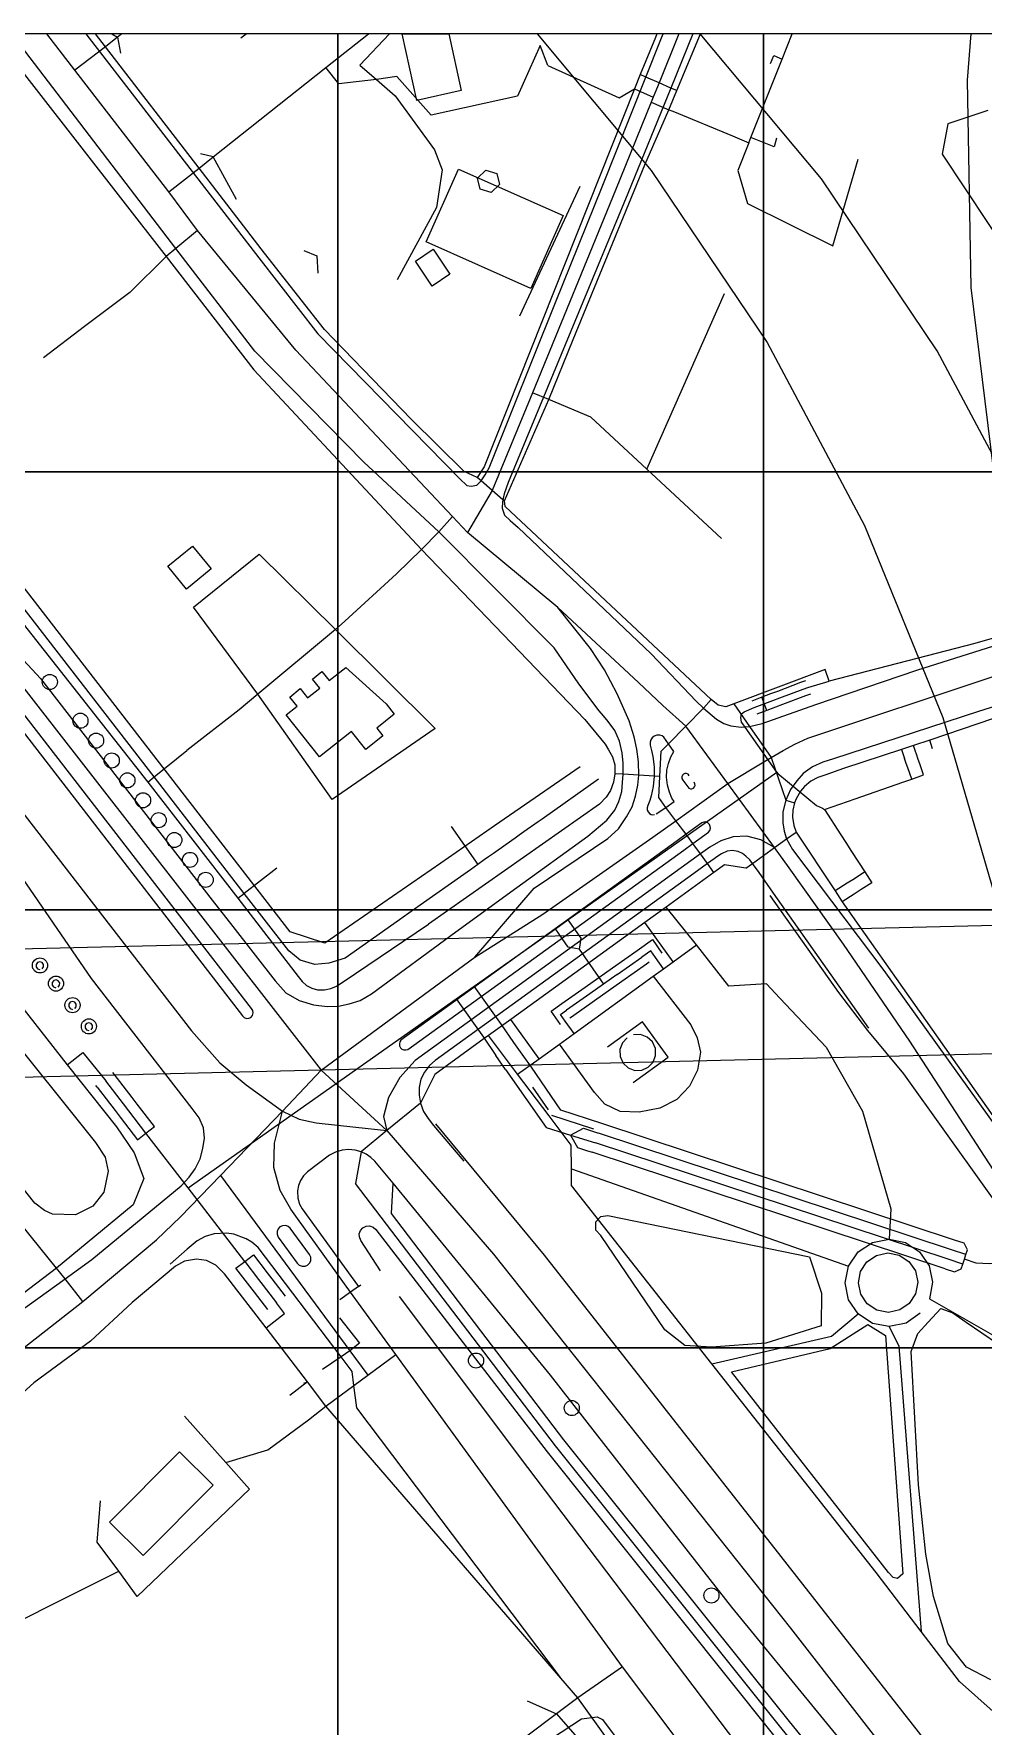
# Model space of a CAD drawing. Header units: metres. Extents: x -847 to 846, y -696 to 697.
# Drawn here: x 362.5 to 551.1, y 359.7 to 695.7 of the extents above; entities that cross this region are included whole.
import ezdxf

# ---------------------------------------------------------------- set-up
doc = ezdxf.new("R2010")
doc.units = ezdxf.units.M
for name, color, linetype in [('GREEN_ATLAS_BUILDING_OSM_LEVELS', 9, 'Continuous'), ('GREEN_ATLAS_TERRAIN_COP90', 3, 'Continuous'), ('OSM_BARRIER', 1, 'Continuous'), ('OSM_BUILDING', 8, 'Continuous'), ('OSM_GREEN_EXISTING', 94, 'Continuous'), ('OSM_PATH', 32, 'Continuous'), ('OSM_RAILWAY', 6, 'Continuous'), ('OSM_ROAD_LOCAL', 9, 'Continuous'), ('OSM_ROAD_MAJOR', 30, 'Continuous'), ('SITE_BORDER', 3, 'Continuous')]:
    doc.layers.add(name, color=color, linetype=linetype)

msp = doc.modelspace()

# ---------------------------------------------------------------- linework, layer by layer
at = {"layer": 'GREEN_ATLAS_BUILDING_OSM_LEVELS'}
for points, elevation in [([(447.397, 684.47), (438.583, 682.522), (435.662, 695.747), (444.912, 695.747)], 46.349), ([(454.464, 668.006), (454.99, 665.802), (453.343, 664.243), (451.175, 664.9), (450.649, 667.093), (452.296, 668.652)], 44.44), ([(432.462, 562.709), (434.097, 560.649), (430.62, 557.878), (431.855, 556.341), (428.459, 553.636), (425.59, 557.232), (419.237, 552.178), (412.609, 560.505), (414.783, 562.241), (413.336, 564.056), (415.435, 565.726), (416.876, 563.911), (419.287, 565.826), (417.84, 567.64), (419.726, 569.143), (421.173, 567.329), (424.456, 569.945)], 37.713), ([(376.662, 472.729), (377.282, 469.891), (376.412, 465.772), (374.231, 463), (370.805, 461.275), (366.244, 461.408), (364.64, 462.098), (362.71, 463.568), (322.748, 513.918), (336.179, 523.725), (374.77, 475.579)], 38.57)]:
    msp.add_lwpolyline(points, close=True, dxfattribs=dict(at, elevation=elevation))
at = {"layer": 'GREEN_ATLAS_TERRAIN_COP90'}
for points in [[(338.297, 608.778, 35), (422.871, 608.778, 38), (422.871, 695.747, 48), (338.297, 695.747, 38)], [(422.871, 608.778, 38), (507.445, 608.778, 42), (507.445, 695.747, 46), (422.871, 695.747, 48)], [(507.445, 608.778, 42), (592.019, 608.778, 42), (592.019, 695.747, 48), (507.445, 695.747, 46)], [(338.297, 521.81, 35), (422.871, 521.81, 38), (422.871, 608.778, 38), (338.297, 608.778, 35)], [(422.871, 521.81, 38), (507.445, 521.81, 35), (507.445, 608.778, 42), (422.871, 608.778, 38)], [(507.445, 521.81, 35), (592.019, 521.81, 35), (592.019, 608.778, 42), (507.445, 608.778, 42)], [(338.297, 434.842, 44), (422.871, 434.842, 31), (422.871, 521.81, 38), (338.297, 521.81, 35)], [(422.871, 434.842, 31), (507.445, 434.842, 31), (507.445, 521.81, 35), (422.871, 521.81, 38)], [(507.445, 434.842, 31), (592.019, 434.842, 33), (592.019, 521.81, 35), (507.445, 521.81, 35)], [(338.297, 347.873, 39), (422.871, 347.873, 33), (422.871, 434.842, 31), (338.297, 434.842, 44)], [(422.871, 347.873, 33), (507.445, 347.873, 28), (507.445, 434.842, 31), (422.871, 434.842, 31)], [(507.445, 347.873, 28), (592.019, 347.873, 30), (592.019, 434.842, 33), (507.445, 434.842, 31)]]:
    msp.add_3dface(points, dxfattribs=at)
at = {"layer": 'OSM_BARRIER'}
for points in [[(475.67, 560.316), (474.762, 561.34), (470.752, 566.672), (465.841, 573.863), (442.937, 596.873), (428.064, 610.699), (406.376, 632.74), (390.739, 653.134), (358.172, 695.747)], [(372.87, 695.747), (407.203, 651.252), (418.949, 636.202), (447.103, 607.415), (448.531, 606.09), (449.34, 605.901), (450.492, 606.135), (451.382, 607.003), (452.177, 608.172), (452.942, 609.574), (466.142, 642.391), (475.37, 665.345), (484.065, 687.164), (487.028, 694.6), (487.48, 695.747)], [(378, 695.747), (379.143, 695.068), (379.707, 691.917)], [(433.13, 695.747), (427.288, 689.513), (430.539, 686.697), (434.285, 683.446), (442.104, 672.726), (443.632, 668.741), (442.461, 661.249), (434.699, 646.922)], [(493.413, 695.747), (489.033, 684.993), (480.5, 664.032), (456.732, 606.658)], [(439.234, 522.745), (435.877, 520.374), (435.119, 519.84), (424.331, 512.237), (421.098, 511.235), (418.323, 510.979), (415.385, 511.814), (413.135, 513.662), (404.302, 525.072), (386.441, 548.204), (278.186, 687.977)], [(402.736, 662.874), (398.106, 671.301), (395.619, 671.947)], [(470.978, 665.457), (458.943, 639.686)], [(416.124, 652.755), (418.742, 651.687), (418.905, 648.225)], [(290.089, 648.102), (403.939, 500.748), (404.302, 500.403), (404.722, 500.248), (405.217, 500.281), (405.58, 500.459), (405.918, 500.838), (406.063, 501.338), (405.994, 501.806), (405.743, 502.207), (291.837, 649.393)], [(456.732, 606.658), (455.93, 604.443), (455.654, 603.207), (455.579, 602.84), (455.504, 601.582), (456.005, 600.201), (457.108, 599.099), (458.73, 597.697)], [(458.73, 597.697), (485.13, 572.672), (494.039, 563.221)], [(517.807, 562.609), (537.892, 569.41), (555.671, 575.043), (561.316, 576.635)], [(359.628, 572.327), (363.807, 567.763)], [(363.807, 567.763), (397.918, 523.758)], [(508.823, 564.668), (507.126, 564.034), (505.096, 563.265)], [(510.208, 565.191), (508.823, 564.668)], [(514.8, 566.917), (510.208, 565.191)], [(515.752, 567.273), (514.8, 566.917)], [(516.742, 564.646), (515.79, 564.29)], [(494.039, 563.221), (495.517, 561.863), (498.086, 559.648)], [(498.086, 559.648), (499.539, 558.802), (500.936, 558.334), (503.016, 558.1), (504.651, 558.212), (507.201, 558.802), (517.807, 562.609)], [(509.813, 562.041), (508.115, 561.395), (506.086, 560.638)], [(508.115, 561.395), (507.126, 564.034)], [(511.198, 562.553), (509.813, 562.041)], [(515.79, 564.29), (511.198, 562.553)], [(550.146, 561.184), (521.328, 551.8)], [(554.7, 562.664), (552.42, 561.919), (550.146, 561.184)], [(479.542, 550.931), (479.373, 552.98), (478.865, 555.284), (477.882, 557.443), (476.572, 559.225), (475.67, 560.316)], [(486.145, 540.846), (488.012, 542.148), (489.659, 543.295), (489.24, 543.996), (488.732, 545.143), (488.338, 546.579), (488.175, 548.171), (488.25, 549.518), (488.544, 550.887), (489.014, 552.156), (489.628, 553.269), (488.569, 554.75), (487.642, 556.097), (487.279, 556.33), (486.834, 556.464), (486.27, 556.464), (485.719, 556.275), (485.331, 555.974), (485.055, 555.584), (484.892, 555.117), (484.942, 554.505), (485.074, 553.97), (485.199, 553.458), (485.468, 552.256), (485.725, 550.219), (485.75, 548.326), (485.537, 546.278), (485.143, 544.452), (484.854, 543.506), (484.479, 542.493), (484.328, 542.037), (484.353, 541.614), (484.51, 541.246), (484.779, 540.957), (485.099, 540.768), (485.443, 540.69), (485.813, 540.723)], [(519.235, 551.121), (517.193, 550.197), (515.295, 548.85), (514.029, 547.447), (512.801, 545.71), (511.893, 543.606), (511.304, 541.246), (511.298, 539.054)], [(521.328, 551.8), (519.235, 551.121)], [(479.46, 547.113), (479.561, 548.727), (479.542, 550.931)], [(492.679, 548.449), (492.485, 548.716), (492.159, 548.883), (491.833, 548.894), (491.539, 548.772), (491.313, 548.527), (491.207, 548.237), (491.244, 547.87), (491.432, 547.569), (492.385, 546.245), (492.623, 545.989), (492.905, 545.866), (493.218, 545.866), (493.5, 545.978), (493.732, 546.222), (493.832, 546.501), (493.813, 546.857), (493.65, 547.146)], [(429.555, 505.123), (446.357, 517.435), (458.467, 526.263), (472.569, 536.404), (476.341, 539.621), (477.919, 541.625), (478.715, 543.295), (479.285, 545.287), (479.46, 547.113)], [(474.687, 547.725), (463.467, 539.822)], [(463.467, 539.822), (462.69, 539.276), (459.858, 537.284), (458.931, 536.627)], [(493.544, 537.885), (492.084, 536.827), (490.292, 535.536)], [(494.615, 535.836), (496.513, 537.206), (496.801, 537.562), (496.895, 537.996), (496.864, 538.374), (496.714, 538.775), (496.407, 539.098), (495.993, 539.254), (495.555, 539.243), (495.179, 539.054), (493.544, 537.885)], [(511.298, 539.054), (511.567, 537.439), (512.025, 535.903), (513.184, 533.777)], [(333.222, 423.081), (363.324, 444.632), (368.706, 448.517), (374.018, 452.369), (391.748, 467.008), (393.333, 468.744), (394.535, 470.358), (395.544, 472.395), (396.095, 474.444), (396.384, 476.503), (396.189, 478.507), (395.331, 480.499), (393.99, 482.336), (373.968, 508.207), (355.819, 534.59)], [(490.292, 535.536), (435.432, 495.939), (435.219, 495.628), (435.119, 495.205), (435.162, 494.815), (435.35, 494.426), (435.607, 494.169), (435.996, 494.025), (436.371, 493.991), (436.766, 494.092), (491.633, 533.677)], [(458.931, 536.627), (458.11, 536.048), (456.356, 534.812), (453.775, 532.987)], [(491.633, 533.677), (493.418, 534.979), (494.615, 535.836)], [(453.775, 532.987), (452.829, 532.319), (451.946, 531.706), (450.705, 530.827)], [(497.609, 531.94), (496.3, 530.994), (493.606, 529.046)], [(503.26, 533.009), (502.371, 533.421), (501.218, 533.61), (500.191, 533.443), (499.063, 532.931), (498.167, 532.352), (497.609, 531.94)], [(506.556, 529.191), (505.246, 531.038), (504.751, 531.74), (503.956, 532.452), (503.26, 533.009)], [(513.184, 533.777), (531.32, 509.743)], [(493.606, 529.046), (442.254, 491.887), (441.076, 490.897), (440.099, 489.605), (439.404, 488.169), (439.015, 486.555), (439.015, 485.03), (439.291, 483.416), (439.899, 481.791), (440.807, 480.388), (441.859, 478.974)], [(450.705, 530.827), (449.227, 529.781), (447.905, 528.857), (439.234, 522.745)], [(509.406, 525.15), (506.556, 529.191)], [(508.704, 524.649), (522.305, 505.379), (528.094, 497.821), (535.248, 489.227)], [(528.363, 498.344), (509.406, 525.15)], [(397.918, 523.758), (402.047, 518.526)], [(402.047, 518.526), (410.473, 507.739), (412.565, 505.357), (415.222, 503.799), (418.066, 502.975)], [(482.311, 513.728), (485.362, 515.888), (487.241, 513.227)], [(364.158, 510.088), (364.446, 510.478), (364.452, 510.956), (364.176, 511.346), (363.725, 511.502), (363.268, 511.357), (362.98, 510.979), (362.974, 510.5), (363.249, 510.11), (363.7, 509.955)], [(477.424, 510.277), (482.311, 513.728)], [(479.298, 507.628), (484.19, 511.068)], [(484.19, 511.068), (484.735, 511.457)], [(367.353, 506.481), (367.641, 506.86), (367.647, 507.339), (367.371, 507.728), (366.92, 507.884), (366.463, 507.75), (366.175, 507.361), (366.169, 506.882), (366.444, 506.493), (366.895, 506.337)], [(472.043, 506.481), (477.424, 510.277)], [(473.885, 503.81), (479.298, 507.628)], [(531.32, 509.743), (583.982, 436.45), (585.498, 435.448), (586.801, 435.014), (587.891, 434.948), (588.511, 435.003), (589.112, 435.226), (590.39, 435.76), (605.156, 443.864), (608.539, 447.092), (637.439, 462.755), (647.337, 467.965), (699.04, 492.522), (699.836, 492.9)], [(418.066, 502.975), (420.785, 502.608), (423.009, 502.674), (425.164, 503.131), (427.338, 503.799), (429.555, 505.123)], [(467.401, 503.209), (472.043, 506.481)], [(370.629, 502.196), (370.917, 502.574), (370.924, 503.053), (370.648, 503.454), (370.197, 503.598), (369.74, 503.465), (369.451, 503.075), (369.445, 502.608), (369.721, 502.207), (370.172, 502.051)], [(467.119, 499.012), (465.239, 501.672), (467.401, 503.209)], [(469.268, 500.559), (473.885, 503.81)], [(373.881, 497.999), (374.169, 498.377), (374.175, 498.856), (373.906, 499.246), (373.448, 499.401), (372.991, 499.268), (372.703, 498.878), (372.697, 498.4), (372.972, 498.01), (373.423, 497.854)], [(468.986, 500.359), (469.268, 500.559)], [(481.515, 487.501), (488.469, 492.522), (483.376, 499.568), (476.422, 494.537)], [(480.35, 496.396), (479.398, 495.372), (478.909, 494.058), (478.953, 492.656), (479.536, 491.375), (480.563, 490.429), (481.879, 489.939), (483.276, 489.984), (484.554, 490.563), (485.512, 491.587), (486.001, 492.9), (485.951, 494.303), (485.368, 495.583), (484.341, 496.541), (483.031, 497.03), (481.628, 496.975)], [(378.498, 489.171), (378.222, 489.527)], [(382.031, 484.563), (378.498, 489.171)], [(535.248, 489.227), (567.837, 443.731), (576.896, 430.907)], [(375.096, 486.589), (374.833, 486.934)], [(375.096, 486.589), (378.635, 481.969)], [(383.065, 483.216), (382.031, 484.563)], [(464.713, 482.091), (461.625, 486.6)], [(378.635, 481.969), (379.675, 480.611)], [(379.675, 480.611), (383.083, 476.169)], [(386.473, 478.774), (383.065, 483.216)], [(465.315, 481.067), (473.684, 478.34)], [(383.083, 476.169), (384.781, 477.472), (386.473, 478.774)], [(441.859, 478.974), (447.924, 471.894)], [(463.93, 453.26), (442.329, 479.342)], [(433.872, 467.542), (430.263, 471.917), (429.455, 472.663), (428.534, 473.286), (427.519, 473.765), (426.304, 474.087), (425.026, 474.199), (423.735, 474.076), (422.457, 473.698), (421.23, 473.063), (416.844, 469.779), (416.092, 469.011), (415.453, 468.032), (415.071, 467.052), (414.877, 465.983), (414.946, 464.581), (415.309, 463.379), (415.823, 462.443), (425.546, 449.007), (426.993, 447.015)], [(577.598, 281.538), (557.651, 305.194), (512.62, 360.675), (467.808, 416.591), (433.534, 461.542), (433.872, 467.542)], [(582.453, 285.713), (576.445, 292.848), (569.134, 301.331), (560.777, 311.116), (536.495, 340.192), (501.13, 383.373), (485.099, 403.778), (465.108, 429.382), (433.872, 467.542)], [(467.125, 369.347), (426.649, 422.936), (426.097, 427.367), (425.753, 430.161), (423.585, 433.022), (407.096, 454.729), (405.825, 455.809), (404.697, 456.51), (402.247, 457.401), (400.806, 457.601), (398.338, 457.456), (396.54, 456.933), (394.924, 456.098), (392.938, 454.428), (389.611, 451.478)], [(413.455, 458.581), (413.054, 458.937), (412.534, 459.126), (411.895, 459.082), (411.388, 458.837), (411.031, 458.436), (410.83, 457.913), (410.836, 457.378), (411.049, 456.844)], [(417.233, 453.382), (413.455, 458.581)], [(431.378, 450.154), (427.444, 456.154), (427.181, 456.877), (427.137, 457.479), (427.369, 458.169), (427.839, 458.67), (428.49, 459.004), (429.161, 459.082), (429.9, 458.826), (430.445, 458.358), (464.494, 414.164), (509.143, 358.282), (554.356, 302.566), (572.956, 279.746)], [(411.049, 456.844), (414.833, 451.645)], [(402.655, 450.655), (404.39, 451.991), (406.119, 453.315)], [(405.405, 447.081), (402.655, 450.655)], [(406.119, 453.315), (408.869, 449.742)], [(414.833, 451.645), (415.234, 451.245), (415.779, 451.022), (416.381, 451.033), (416.894, 451.256), (417.308, 451.69), (417.502, 452.169), (417.502, 452.814), (417.233, 453.382)], [(655.563, 242.064), (641.254, 231.934), (620.11, 259.553), (606.021, 273.49), (587.258, 295.965), (510.91, 393.403), (463.93, 453.26)], [(406.313, 445.89), (405.405, 447.081)], [(408.869, 449.742), (409.778, 448.551)], [(409.778, 448.551), (412.421, 445.1)], [(426.993, 447.015), (425.421, 445.89), (423.284, 444.365)], [(426.993, 447.015), (427.463, 447.349)], [(408.957, 442.45), (406.313, 445.89)], [(435.056, 445.011), (460.585, 411.092), (500.441, 358.438), (552.219, 290.188), (555.803, 284.7), (558.923, 278.466), (561.103, 273.568)], [(423.215, 440.792), (427.175, 435.749)], [(427.175, 435.749), (425.245, 434.246), (423.585, 433.022), (419.833, 430.528)], [(416.136, 427.801), (416.863, 428.068), (413.348, 425.396)], [(460.516, 364.761), (466.33, 362.167), (471.323, 356.389)]]:
    msp.add_lwpolyline(points, dxfattribs=at)
at = {"layer": 'OSM_BUILDING'}
for points, elevation in [([(441.853, 652.967), (445.13, 648.013), (441.596, 645.675), (438.32, 650.629)], 42.852), ([(392.85, 585.496), (389.123, 590.016), (394.009, 594.045), (397.743, 589.526)], 36.803), ([(377.564, 400.238), (391.422, 414.186), (398.113, 407.541), (384.249, 393.592)], 35.691)]:
    msp.add_lwpolyline(points, close=True, dxfattribs=dict(at, elevation=elevation))
at = {"layer": 'OSM_GREEN_EXISTING'}
for points in [[(440.406, 654.447), (446.84, 668.908), (467.676, 659.646), (461.236, 645.186)], [(518.872, 439.222), (507.927, 435.794), (497.102, 434.992), (491.796, 435.293), (487.849, 438.398), (475.1, 457.156), (474.104, 458.224), (474.104, 459.872), (475.106, 460.929), (476.491, 461.108), (516.573, 452.903), (518.928, 445.712)], [(534.49, 442.361), (532.235, 441.883), (529.973, 442.306), (528.044, 443.564), (526.747, 445.467), (526.271, 447.716), (526.697, 449.976), (527.95, 451.913), (529.848, 453.204), (532.103, 453.683), (534.365, 453.26), (536.294, 452.002), (537.591, 450.098), (538.067, 447.849), (537.641, 445.59), (536.388, 443.664)], [(520.645, 434.68), (528.131, 439.456), (531.646, 437.274), (535.098, 389.986), (534.064, 389.05), (533.174, 389.24), (532.228, 390.23), (501.049, 430.094)]]:
    msp.add_lwpolyline(points, close=True, dxfattribs=at)
for points in [[(552.558, 368.924), (547.727, 371.451), (544.05, 376.16), (541.175, 385.477), (539.684, 393.859), (538.186, 407.663), (536.733, 434.079), (538.073, 437.675), (540.128, 439.946), (542.641, 442.617), (545.046, 441.783), (547.69, 439.946), (553.898, 435.693)], [(465.327, 357.269), (471.254, 361.143), (474.411, 361.577), (475.476, 361.02), (506.549, 319.298)]]:
    msp.add_lwpolyline(points, dxfattribs=at)
for centre in [(365.686, 567.05), (371.769, 559.358), (374.877, 555.406), (377.984, 551.454), (381.091, 547.514), (384.205, 543.562), (387.312, 539.61), (390.419, 535.669), (393.527, 531.718), (396.634, 527.766), (363.725, 510.767), (366.92, 507.16), (370.197, 502.875), (373.448, 498.667), (450.342, 432.309), (469.349, 422.88), (497.089, 385.666)]:
    msp.add_circle(centre, 1.5, dxfattribs=at)
at = {"layer": 'OSM_PATH'}
for points in [[(211.104, 695.747), (221.152, 682.734), (238.192, 659.702), (254.675, 638.651), (275.455, 612.413), (290.891, 592.409), (318.889, 555.15), (369.107, 491.03), (378.93, 478.752), (382.413, 473.575), (384.38, 468.466)], [(270.846, 695.747), (271.314, 694.723), (274.503, 687.754), (284.583, 674.752), (385.176, 547.18), (403.005, 524.114)], [(471.003, 550.208), (454.032, 538.475), (443.369, 531.094), (420.34, 515.175), (413.455, 517.446), (286.5, 681.42), (282.722, 687.977), (281.212, 695.368), (281.34, 695.747)], [(354.332, 695.747), (388.816, 651.52), (406.188, 629.033), (439.491, 593.377), (471.936, 559.614)], [(448.005, 608.817), (437.455, 619.226), (420.24, 637.048), (408.324, 652.188), (395.331, 669.108), (376.718, 693.198), (374.763, 695.747)], [(486.233, 695.747), (485.957, 695.034), (482.969, 687.643), (481.841, 684.849), (451.977, 609.741), (450.592, 607.682), (448.005, 608.817)], [(456.005, 603.04), (464.788, 623.133), (469.65, 635.055), (483.833, 669.754), (488.601, 680.663), (490.205, 684.481), (494.951, 695.747)], [(508.792, 689.847), (509.494, 691.416), (511.135, 690.693)], [(484.065, 687.164), (482.969, 687.643)], [(489.033, 684.993), (486.684, 686.017), (484.065, 687.164)], [(490.205, 684.481), (489.033, 684.993)], [(510.02, 675.019), (509.525, 673.305), (504.92, 675.175)], [(451.382, 607.003), (450.592, 607.682)], [(455.654, 603.207), (453.549, 605.077), (451.382, 607.003)], [(456.005, 603.04), (455.654, 603.207)], [(497.021, 563.566), (456.105, 601.893), (456.005, 603.04)], [(627.127, 596.127), (623.832, 595.27), (595.014, 587.745), (565.588, 579.329), (549.4, 574.698), (520.482, 567.24)], [(663.77, 584.717), (662.811, 585.93), (661.326, 586.431), (659.491, 586.531), (642.689, 583.938), (627.165, 580.654), (610.243, 576.98), (595.728, 573.05), (553.134, 559.781), (540.442, 555.529), (537.203, 554.449), (534.828, 553.659)], [(519.661, 569.555), (501.537, 562.687), (499.927, 562.119), (498.411, 562.431), (497.021, 563.566)], [(516.247, 565.959), (520.482, 567.24), (519.661, 569.555)], [(406.977, 564.646), (403.262, 561.496)], [(505.591, 561.952), (509.318, 563.355), (510.703, 563.878), (515.295, 565.603), (516.247, 565.959)], [(403.262, 561.496), (392.882, 553.414)], [(488.569, 554.75), (492.04, 558.301), (495.517, 561.863)], [(495.517, 561.863), (497.021, 563.566)], [(501.537, 562.687), (504.651, 558.212)], [(503.304, 558.746), (503.072, 559.069), (502.916, 560.004), (503.091, 560.716), (503.567, 561.128), (505.591, 561.952)], [(471.936, 559.614), (475.958, 554.716), (476.66, 553.57), (477.418, 552.211)], [(503.774, 558.078), (503.304, 558.746)], [(510.089, 549.128), (503.774, 558.078)], [(504.651, 558.212), (508.924, 552.089), (511.893, 543.606), (513.603, 543.028)], [(488.012, 542.148), (486.652, 544.096), (486.84, 548.26), (487.141, 553.291), (488.569, 554.75)], [(537.81, 552.701), (537.616, 553.247), (537.203, 554.449)], [(541.018, 553.792), (540.442, 555.529)], [(386.441, 548.204), (392.882, 553.414)], [(477.418, 552.211), (477.901, 550.586), (477.919, 548.827), (477.612, 547.135), (477.067, 545.499), (476.197, 544.174), (474.862, 542.772), (440.907, 518.938)], [(534.828, 553.659), (523.345, 549.874), (519.831, 548.605)], [(534.828, 553.659), (535.254, 552.423), (535.442, 551.878)], [(535.787, 550.887), (535.442, 551.878)], [(538.167, 551.677), (537.81, 552.701)], [(538.456, 550.831), (538.167, 551.677)], [(385.176, 547.18), (386.441, 548.204)], [(393.151, 466.596), (446.408, 504.155), (449.966, 506.671), (466.104, 518.059), (468.604, 519.829), (510.089, 549.128)], [(479.561, 548.727), (477.919, 548.827)], [(485.75, 548.326), (482.655, 548.527), (479.561, 548.727)], [(486.84, 548.26), (485.75, 548.326)], [(510.089, 549.128), (510.258, 548.883), (517.939, 542.538)], [(519.831, 548.605), (518.195, 548.093), (516.805, 547.325), (515.577, 546.3), (514.781, 545.354), (513.917, 543.851), (513.603, 543.028), (513.284, 541.592), (513.215, 540.233), (513.447, 538.541), (513.898, 537.217), (521.654, 525.55), (523.063, 523.391), (538.368, 501.661), (555.508, 477.316), (568.996, 458.169), (586.801, 435.014)], [(535.123, 547.158), (536.871, 547.77), (536.094, 550.007)], [(536.094, 550.007), (535.787, 550.887)], [(536.871, 547.77), (539.232, 548.594), (538.456, 550.831)], [(525.632, 543.851), (535.123, 547.158)], [(492.084, 536.827), (490.035, 539.499), (488.012, 542.148)], [(517.939, 542.538), (519.123, 541.97)], [(519.123, 541.97), (519.536, 541.725)], [(519.536, 541.725), (525.632, 543.851)], [(519.536, 541.725), (522.825, 536.671)], [(445.393, 538.374), (450.705, 530.827)], [(493.418, 534.979), (492.084, 536.827)], [(496.3, 530.994), (494.916, 532.898), (493.418, 534.979)], [(503.931, 530.103), (505.246, 531.038), (509.644, 534.155), (512.025, 535.903), (513.898, 537.217)], [(522.825, 536.671), (523.815, 535.146)], [(523.815, 535.146), (524.93, 533.421)], [(497.578, 529.224), (496.3, 530.994)], [(524.93, 533.421), (527.568, 529.335), (525.481, 527.988)], [(410.774, 530.092), (404.302, 525.072)], [(503.931, 530.103), (499.677, 530.738), (497.578, 529.224), (488.106, 522.367), (483.877, 519.305), (457.227, 500.025), (452.804, 496.83), (451.971, 496.229), (442.166, 489.127), (439.291, 483.416)], [(525.481, 527.988), (524.034, 527.076)], [(527.568, 529.335), (528.952, 527.187), (526.86, 525.84)], [(403.005, 524.114), (404.302, 525.072)], [(524.034, 527.076), (521.654, 525.55)], [(525.412, 524.905), (523.063, 523.391)], [(526.86, 525.84), (525.412, 524.905)], [(403.005, 524.114), (414.99, 508.574), (415.811, 507.583), (416.663, 506.76), (417.734, 506.225), (418.855, 505.947), (420.215, 505.936), (421.493, 506.181), (422.595, 506.648), (423.936, 507.506), (440.907, 518.938)], [(494.101, 514.83), (488.106, 522.367)], [(468.604, 519.829), (471.166, 516.155), (470.821, 513.973), (468.654, 514.407), (466.104, 518.059)], [(489.515, 511.513), (483.877, 519.305)], [(458.605, 489.149), (462.865, 492.233), (466.893, 495.138), (469.8, 497.242), (485.537, 508.641), (487.567, 510.11), (489.515, 511.513), (494.101, 514.83)], [(510.69, 504.266), (508.04, 507.083), (500.554, 506.626), (494.101, 514.83)], [(470.821, 513.973), (475.639, 507.049)], [(478.358, 508.964), (483.251, 512.404)], [(485.988, 512.348), (485.042, 513.684), (483.251, 512.404)], [(487.567, 510.11), (485.988, 512.348)], [(485.537, 508.641), (492.992, 498.967), (494.283, 496.385), (494.922, 493.579), (494.308, 489.973), (492.729, 486.8), (490.205, 484.162), (486.828, 482.414), (482.743, 481.602), (478.972, 481.735), (475.902, 483.216), (473.841, 485.542), (466.893, 495.138)], [(478.358, 508.964), (475.639, 507.049), (472.97, 505.157)], [(446.408, 504.155), (451.789, 496.496)], [(455.372, 499.012), (449.966, 506.671)], [(472.97, 505.157), (468.334, 501.884)], [(510.69, 504.266), (519.849, 494.548), (527.11, 481.846), (532.736, 462.421), (532.404, 456.399)], [(468.052, 499.68), (467.1, 501.005), (468.334, 501.884)], [(457.878, 495.461), (455.372, 499.012)], [(462.865, 492.233), (457.227, 500.025)], [(469.8, 497.242), (468.052, 499.68)], [(451.789, 496.496), (454.264, 492.9)], [(458.605, 489.149), (452.804, 496.83)], [(475.307, 479.386), (467.2, 482.058), (461.355, 490.552), (459.827, 492.711), (457.878, 495.461)], [(369.107, 491.03), (372.271, 493.479), (376.794, 487.88)], [(456.174, 490.129), (454.264, 492.9)], [(380.333, 483.271), (376.794, 487.88)], [(456.174, 490.129), (464.3, 478.596), (469.13, 477.093), (474.041, 475.568)], [(469.23, 475.078), (464.839, 480.9), (458.605, 489.149)], [(381.373, 481.913), (380.333, 483.271)], [(384.781, 477.472), (381.373, 481.913)], [(439.291, 483.416), (432.594, 478.017), (427.519, 473.765), (426.404, 467.464)], [(393.151, 466.596), (384.781, 477.472)], [(469.13, 477.093), (471.705, 478.462), (474.68, 477.483)], [(544.764, 454.317), (474.68, 477.483)], [(545.391, 456.221), (475.307, 479.386)], [(469.13, 477.093), (470.489, 474.633), (472.262, 474.054), (473.421, 473.676)], [(647.437, 255.734), (644.894, 253.998), (642.4, 252.328), (638.153, 252.239), (632.872, 256.324), (629.107, 261.044), (590.184, 309.769), (582.541, 319.342), (563.483, 342.998), (553.027, 362.601), (546.368, 368.557), (538.731, 378.542), (529.81, 390.197), (497.152, 431.686), (469.318, 467.041), (469.28, 470.392), (469.23, 475.078)], [(544.132, 452.414), (474.041, 475.568)], [(543.505, 450.51), (473.421, 473.676)], [(384.38, 468.466), (382.244, 463.2), (367.021, 450.644), (325.723, 419.218), (322.848, 417.281), (302.224, 403.388), (275.211, 387.436), (271.884, 385.722), (269.767, 385.822), (269.785, 382.616)], [(589.131, 259.219), (585.015, 265.82), (579.158, 274.536), (575.004, 280.636), (556.003, 303.88), (510.878, 359.473), (466.154, 415.378), (426.404, 467.464)], [(469.28, 470.392), (524.322, 451.033)], [(404.39, 451.991), (393.151, 466.596)], [(538.568, 441.705), (535.749, 439.768), (532.404, 439.066), (529.065, 439.701), (526.233, 441.582), (524.341, 444.387), (523.665, 447.716), (524.322, 451.033), (526.214, 453.872), (529.059, 455.753), (532.404, 456.399), (535.668, 455.731), (538.437, 453.883), (540.31, 451.122), (540.999, 447.872), (540.41, 444.588)], [(543.505, 450.51), (545.359, 449.898), (546.7, 450.51), (547.013, 451.467), (547.327, 452.414), (547.64, 453.371), (547.953, 454.317), (547.258, 455.608), (545.391, 456.221)], [(547.64, 453.371), (544.764, 454.317)], [(400.38, 449.564), (398.689, 451.234), (396.81, 452.158), (394.799, 452.469), (392.449, 452.068), (390.626, 451.078), (382.05, 443.809), (373.762, 436.172), (362.541, 427.856), (335.722, 403.689), (326.795, 399.548), (283.042, 374.345)], [(404.39, 451.991), (407.134, 448.406), (408.049, 447.226), (410.692, 443.775)], [(547.013, 451.467), (544.132, 452.414)], [(557.087, 452.336), (554.681, 451.79), (552.345, 451.534), (549.701, 451.679), (547.327, 452.414)], [(408.625, 438.81), (400.38, 449.564)], [(416.863, 428.068), (408.625, 438.81), (412.321, 441.649), (410.692, 443.775)], [(540.41, 444.588), (573.275, 425.741), (583.769, 411.27), (586.243, 407.863), (589.069, 403.956), (608.314, 377.273), (619.572, 358.137), (628.9, 341.083), (659.259, 303.39), (665.768, 295.742), (673.079, 277.631), (672.847, 272.755), (670.692, 270.117), (661.495, 264.651)], [(497.152, 431.686), (520.933, 437.141), (526.233, 441.582)], [(532.404, 439.066), (534.29, 435.159), (538.731, 378.542)], [(574.24, 149.524), (570.951, 149.825), (570.375, 153.743), (561.629, 189.755), (550.741, 235.741), (544.558, 256.458), (543.186, 260.955), (520.338, 295.999), (470.577, 365.362), (420.528, 423.226), (416.863, 428.068)]]:
    msp.add_lwpolyline(points, dxfattribs=at)
at = {"layer": 'OSM_RAILWAY'}
for points in [[(462.468, 695.747), (485.143, 668.596), (508.14, 634.443), (527.505, 598.12), (543.029, 559.982), (554.556, 520.463)], [(588.336, 518.793), (576.815, 558.323), (561.291, 596.45), (541.92, 632.785), (518.922, 666.926), (494.859, 695.747)], [(548.634, 695.747), (547.859, 686.552), (548.636, 645.397), (553.641, 604.532), (557.713, 584.349)], [(845.742, 525.805), (28.981, 505.958)], [(-107.422, 477.238), (845.742, 500.396)]]:
    msp.add_lwpolyline(points, dxfattribs=at)
at = {"layer": 'OSM_ROAD_LOCAL'}
for points in [[(380.017, 695.747), (379.143, 695.068), (376.718, 693.198), (370.679, 688.522)], [(398.106, 671.301), (420.534, 689.057), (428.986, 695.747)], [(403.626, 694.945), (404.671, 695.747)], [(490.623, 695.747), (486.684, 686.017), (485.531, 683.157), (485.136, 682.188), (478.051, 664.678), (461.581, 624.458)], [(501.249, 675.464), (504.494, 674.106), (504.92, 675.175), (511.135, 690.693), (513.135, 695.747)], [(464.632, 689.491), (463.053, 693.431), (458.58, 683.357), (441.427, 679.572), (434.599, 687.298), (430.539, 686.697), (423.115, 685.795), (420.534, 689.057)], [(464.632, 689.491), (478.765, 683.034)], [(478.765, 683.034), (481.841, 684.849), (485.531, 683.157)], [(485.136, 682.188), (488.601, 680.663), (489.415, 680.396)], [(489.415, 680.396), (501.249, 675.464)], [(551.981, 680.529), (544.056, 677.88), (542.922, 671.847), (561.19, 644.317)], [(504.494, 674.106), (502.346, 668.618), (504.256, 662.073), (521.184, 653.679), (526.202, 670.878)], [(389.354, 664.377), (395.331, 669.108), (398.106, 671.301)], [(395.049, 656.685), (390.739, 653.134), (388.816, 651.52), (381.586, 644.384)], [(291.48, 654.425), (293.447, 651.898), (419.601, 489.995)], [(381.586, 644.384), (372.596, 637.66)], [(484.247, 609.341), (499.702, 644.184)], [(372.596, 637.66), (364.421, 631.404)], [(461.581, 624.458), (453.549, 605.077), (448.669, 596.762)], [(499.063, 595.57), (484.247, 609.341), (473.133, 619.66), (464.788, 623.133), (461.581, 624.458)], [(445.687, 599.923), (442.937, 596.873), (439.491, 593.377), (434.53, 588.513)], [(406.977, 564.646), (394.203, 581.878), (407.278, 592.409), (422.439, 577.481)], [(434.53, 588.513), (424.262, 579.095)], [(424.262, 579.095), (422.439, 577.481), (406.977, 564.646)], [(422.439, 577.481), (442.216, 557.789), (421.768, 543.718), (406.977, 564.646)], [(372.271, 444.031), (368.706, 448.517), (367.021, 450.644), (362.065, 456.811), (328.749, 498.21), (318.663, 510.678), (307.957, 517.157), (293.203, 535.124), (282.472, 548.193), (254.819, 534.367), (248.629, 531.272), (233.519, 527.376), (211.404, 516.344)], [(419.601, 489.995), (432.594, 478.017)], [(425.421, 445.89), (414.858, 460.551), (413.549, 462.343), (411.438, 466.072), (410.172, 470.659), (410.341, 475.446), (411.889, 481.802)], [(399.579, 469.089), (425.245, 434.246), (428.829, 429.382)], [(434.392, 433.511), (425.421, 445.89)], [(417.051, 420.532), (420.528, 423.226), (426.097, 427.367), (428.829, 429.382), (434.392, 433.511)], [(579.953, 146.129), (579.552, 147.888), (569.867, 191.069), (555.439, 260.343), (548.987, 276.763), (543.787, 285.178), (530.669, 303.001), (517.043, 321.524), (479.404, 371.518), (434.392, 433.511)], [(392.43, 421.255), (400.65, 412.038), (405.317, 406.806), (383.058, 385.466), (379.362, 390.498), (375.121, 396.264), (375.773, 404.468)], [(409.001, 414.565), (417.051, 420.532)], [(400.65, 412.038), (409.001, 414.565)], [(367.215, 384.397), (379.362, 390.498)], [(352.167, 376.861), (367.215, 384.397)], [(479.404, 371.518), (470.577, 365.362), (466.33, 362.167), (386.986, 302.455)]]:
    msp.add_lwpolyline(points, dxfattribs=at)
at = {"layer": 'OSM_ROAD_MAJOR'}
for points in [[(466.611, 581.867), (448.669, 596.762), (445.687, 599.923), (414.526, 632.918), (395.049, 656.685), (389.354, 664.377), (370.679, 688.522), (365.121, 695.747)], [(500.36, 546.902), (507.495, 551.198), (508.924, 552.089), (511.354, 553.447), (513.628, 554.694), (516.253, 555.885), (552.827, 568.097), (567.656, 572.55), (579.878, 576.223), (581.977, 576.802), (587.772, 578.394), (606.234, 583.47), (625.536, 587.878), (639.581, 590.717)], [(450.116, 512.392), (461.907, 526.096), (476.485, 536.003), (478.608, 537.907), (480.25, 540.256), (481.34, 542.271), (482.01, 544.375), (482.474, 546.556), (482.655, 548.527), (482.599, 551.221), (482.261, 553.737), (481.753, 556.174), (480.751, 559.325), (478.358, 564.713), (475.877, 569.444), (473.102, 573.73), (466.611, 581.867)], [(500.36, 546.902), (492.04, 558.301), (487.41, 562.364), (482.618, 566.928), (466.611, 581.867)], [(337.2, 570.835), (377.765, 518.537)], [(450.116, 512.392), (463.636, 520.942), (485.481, 536.248), (490.035, 539.499), (500.36, 546.902)], [(509.644, 534.155), (500.36, 546.902)], [(509.644, 534.155), (506.894, 535.725), (504.112, 536.46), (501.381, 536.315), (498.963, 535.502), (496.782, 534.256), (494.916, 532.898), (438.251, 491.91), (435.212, 488.503), (432.945, 484.563), (431.936, 480.778), (432.594, 478.017)], [(553.065, 470.28), (536.526, 495.706), (523.289, 514.975), (512.507, 530.137), (509.644, 534.155)], [(377.765, 518.537), (393.859, 497.776), (399.441, 491.409), (404.703, 487.056), (411.889, 481.802)], [(419.601, 489.995), (450.116, 512.392)], [(411.889, 481.802), (419.601, 489.995)], [(332.151, 412.661), (372.271, 444.031), (386.861, 456.287), (391.654, 460.852), (399.579, 469.089), (411.889, 481.802)], [(411.889, 481.802), (415.215, 480.232), (418.58, 479.52), (426.436, 478.674), (432.594, 478.017)], [(432.594, 478.017), (453.794, 453.46), (512.827, 379.154), (589.971, 279.924), (598.09, 266.721), (604.33, 255.69), (612.317, 239.882)]]:
    msp.add_lwpolyline(points, dxfattribs=at)
at = {"layer": 'SITE_BORDER'}
msp.add_lwpolyline([(-845.742, -695.747), (845.742, -695.747), (845.742, 695.747), (-845.742, 695.747)], close=True, dxfattribs=at)

doc.saveas('drawing.dxf')
